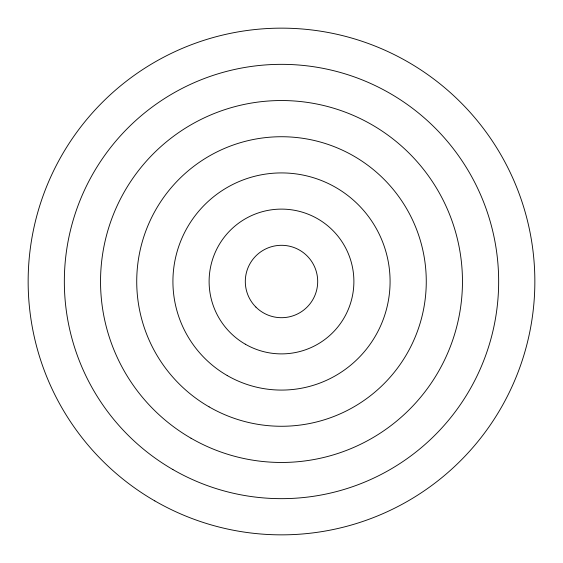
<?xml version="1.0" encoding="UTF-8"?>
<svg xmlns="http://www.w3.org/2000/svg" width="563" height="563" viewBox="0 0 563 563"><rect width="100%" height="100%" fill="white"/><g stroke="black" fill="none" stroke-linecap="round" stroke-linejoin="round"><path stroke-width="0.84" d="M154.825 500.908A253.35 253.35 0 0 0 534.85 281.5A253.35 253.35 0 0 0 154.825 62.092A253.35 253.35 0 0 0 154.825 500.908M172.918 469.563A217.156 217.156 0 0 0 498.656 281.5A217.156 217.156 0 0 0 172.918 93.437A217.156 217.156 0 0 0 172.918 469.563M191.019 438.218A180.962 180.962 0 0 0 462.462 281.5A180.962 180.962 0 0 0 191.019 124.782A180.962 180.962 0 0 0 191.019 438.218M209.112 406.873A144.768 144.768 0 0 0 426.268 281.5A144.768 144.768 0 0 0 209.112 156.127A144.768 144.768 0 0 0 209.112 406.873M227.213 375.535A108.582 108.582 0 0 0 390.082 281.5A108.582 108.582 0 0 0 227.213 187.465A108.582 108.582 0 0 0 227.213 375.535M245.306 344.19A72.388 72.388 0 0 0 353.888 281.5A72.388 72.388 0 0 0 245.306 218.81A72.388 72.388 0 0 0 245.306 344.19M255.905 307.095A36.194 36.194 0 0 0 316.462 290.867A36.194 36.194 0 0 0 272.133 246.538A36.194 36.194 0 0 0 255.905 307.095"/></g></svg>
